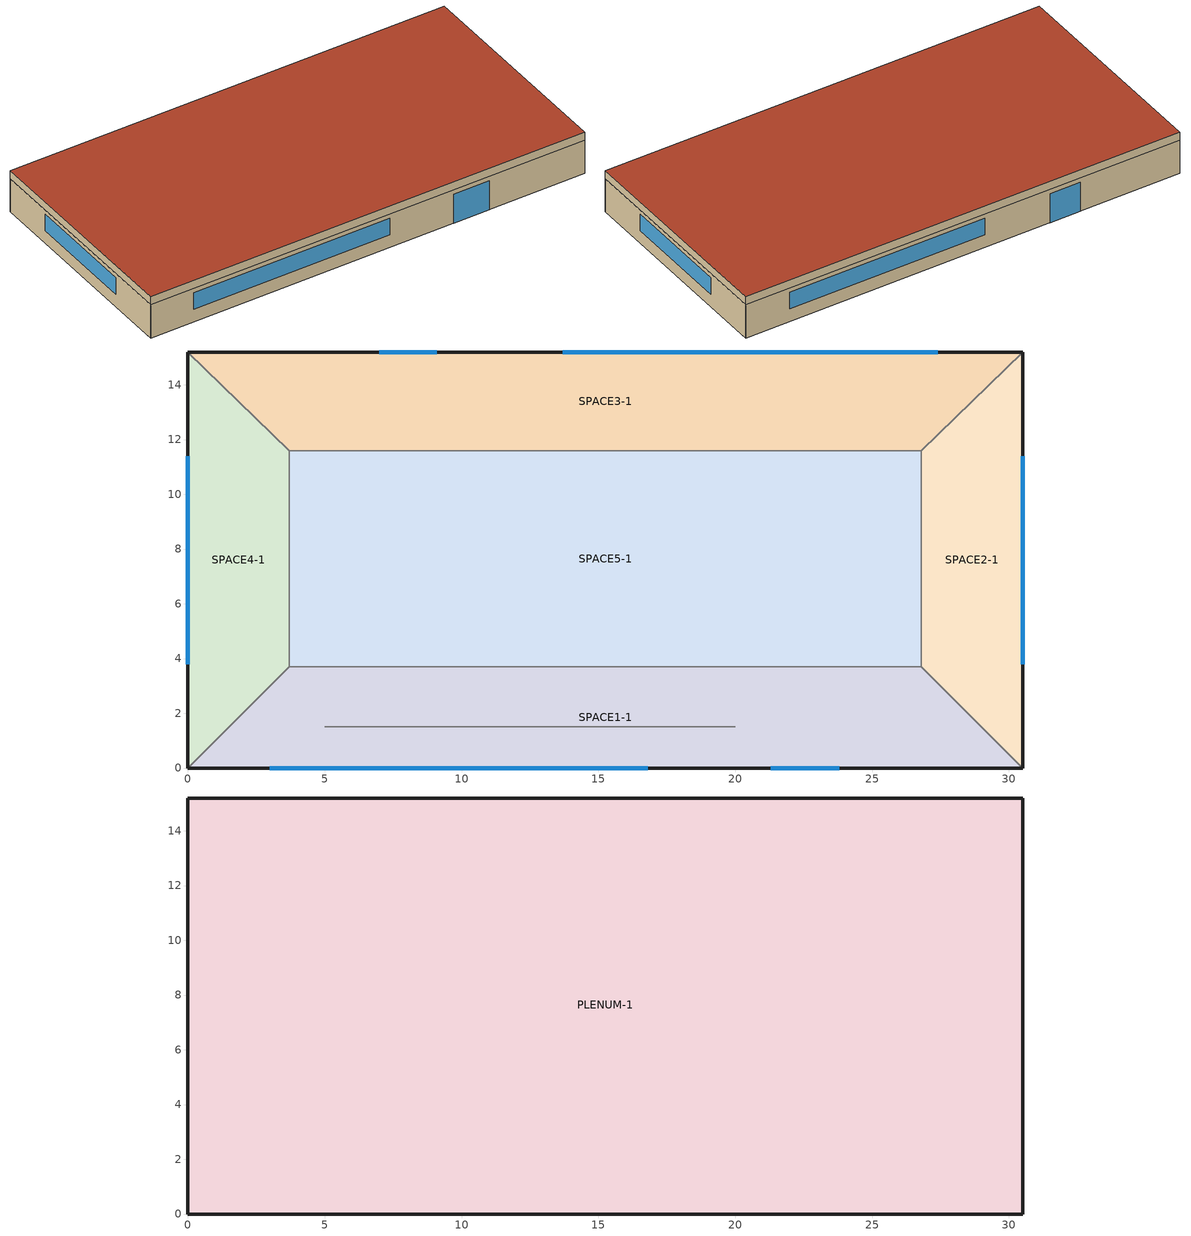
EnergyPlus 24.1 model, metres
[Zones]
SPACE3-1
 floor adiabatic (FLOOR-SLAB-1): 26.8,11.6 3.7,11.6 0,15.2 30.5,15.2 z0
 wall outside (WALL-1): 30.5,15.2 0,15.2 z0:2.4
 wall to SPACE2-1 (INT-WALL-1): 26.8,11.6 30.5,15.2 z0:2.4
 wall to SPACE4-1 (INT-WALL-1): 0,15.2 3.7,11.6 z0:2.4
 wall to SPACE5-1 (INT-WALL-1): 3.7,11.6 26.8,11.6 z0:2.4
 window (Sgl Grey 3mm): 9.1,15.2 7,15.2 z0:2.1
 window (Dbl Clr 3mm/13mm Air): 27.4,15.2 13.7,15.2 z0.9:2.1
SPACE1-1
 floor adiabatic (FLOOR-SLAB-1): 26.8,3.7 30.5,0 0,0 3.7,3.7 z0
 wall outside (WALL-1): 0,0 30.5,0 z0:2.4
 wall to SPACE2-1 (INT-WALL-1): 30.5,0 26.8,3.7 z0:2.4
 wall to SPACE4-1 (INT-WALL-1): 3.7,3.7 0,0 z0:2.4
 wall to SPACE5-1 (INT-WALL-1): 26.8,3.7 3.7,3.7 z0:2.4
 wall adiabatic (INT-WALL-1): 5,1.5 20,1.5 z0:2
 window (Sgl Grey 3mm): 21.3,0 23.8,0 z0:2.1
 window (Dbl Clr 3mm/13mm Air): 3,0 16.8,0 z0.9:2.1
SPACE2-1
 floor adiabatic (FLOOR-SLAB-1): 26.8,11.6 30.5,15.2 30.5,0 26.8,3.7 z0
 wall outside (WALL-1): 30.5,0 30.5,15.2 z0:2.4
 wall to SPACE5-1 (INT-WALL-1): 26.8,11.6 26.8,3.7 z0:2.4
 window (Dbl Clr 3mm/13mm Air): 30.5,3.8 30.5,11.4 z0.9:2.1
SPACE4-1
 floor adiabatic (FLOOR-SLAB-1): 3.7,3.7 0,0 0,15.2 3.7,11.6 z0
 wall outside (WALL-1): 0,15.2 0,0 z0:2.4
 wall to SPACE5-1 (INT-WALL-1): 3.7,3.7 3.7,11.6 z0:2.4
 window (Dbl Clr 3mm/13mm Air): 0,11.4 0,3.8 z0.9:2.1
SPACE5-1
 floor adiabatic (FLOOR-SLAB-1): 26.8,11.6 26.8,3.7 3.7,3.7 3.7,11.6 z0
PLENUM-1
 floor to SPACE1-1 (CLNG-1): 26.8,3.7 30.5,0 0,0 3.7,3.7 z2.4
 floor to SPACE2-1 (CLNG-1): 26.8,11.6 30.5,15.2 30.5,0 26.8,3.7 z2.4
 floor to SPACE3-1 (CLNG-1): 26.8,11.6 3.7,11.6 0,15.2 30.5,15.2 z2.4
 floor to SPACE4-1 (CLNG-1): 3.7,3.7 0,0 0,15.2 3.7,11.6 z2.4
 floor to SPACE5-1 (CLNG-1): 26.8,11.6 26.8,3.7 3.7,3.7 3.7,11.6 z2.4
 wall outside (WALL-1): 30.5,15.2 0,15.2 0,0 30.5,0 30.5,15.2 z2.4:3
 roof outside (ROOF-1): 0,15.2 0,0 30.5,0 30.5,15.2 z3
[Building]
Building: Loads convergence tolerance value=0.04; Maximum number of warmup days=25; Minimum number of warmup days=6; North axis=0; Solar distribution=FullExterior; Temperature convergence tolerance value=0.4; Terrain=City
[Site:GroundTemperature:BuildingSurface]
20.03, 20.03, 20.13, 20.3, 20.43, 20.52, 20.62, 20.77, 20.78, 20.55, 20.44, 20.2
[Site:Location]
Phoenix Sky Harbor Intl Ap_AZ_USA Design_Conditions: Elevation=337; Latitude=33.45; Longitude=-111.98; Time zone=-7
[SizingPeriod:DesignDay] Barometric pressure=97342; Day of month=21; Daylight saving time indicator=No; Dry bulb temperature range modifier type=DefaultMultipliers; Humidity condition type=WetBulb; Rain indicator=No; Snow indicator=No
Name | Ashrae clear sky optical depth for beam irradiance taub | Ashrae clear sky optical depth for diffuse irradiance taud | Daily dry bulb temperature range | Day type | Maximum dry bulb temperature | Month | Solar model indicator | Wetbulb or dewpoint at maximum dry bulb | Wind direction | Wind speed | Sky clearness
Phoenix Sky Harbor Intl Ap Ann Clg 1% Condns DB=>MWB | 0.588 | 1.653 | 12 | SummerDesignDay | 42.3 | 7 | ASHRAETau | 21 | 260 | 4.1
Phoenix Sky Harbor Intl Ap Ann Htg 99.6% Condns DB |  |  | 0 | WinterDesignDay | 3.7 | 12 | ASHRAEClearSky | 3.7 | 100 | 1.7 | 0
[Construction]
CLNG-1: MAT-CLNG-1
Dbl Clr 3mm/13mm Air: CLEAR 3MM, AIR 13MM, CLEAR 3MM
FLOOR-SLAB-1: CC03
INT-WALL-1: GP02, AL21, GP02
ROOF-1: RG01, BR01, IN46, WD01
Sgl Grey 3mm: GREY 3MM
WALL-1: WD01, PW03, IN02, GP01
[Material] Thermal absorptance=0.9
Name | Conductivity | Density | Roughness | Solar absorptance | Specific heat | Thickness | Visible absorptance
BR01 | 0.162 | 1121 | VeryRough | 0.7 | 1464 | 0.0095 | 0.7
CC03 | 1.31 | 2243 | MediumRough | 0.65 | 837 | 0.1016 | 0.65
GP01 | 0.16 | 801 | MediumSmooth | 0.75 | 837 | 0.0127 | 0.75
GP02 | 0.16 | 801 | MediumSmooth | 0.75 | 837 | 0.0159 | 0.75
IN02 | 0.043 | 10 | Rough | 0.75 | 837 | 0.0901 | 0.75
IN46 | 0.023 | 24 | VeryRough | 0.5 | 1590 | 0.0762 | 0.5
PW03 | 0.115 | 545 | MediumSmooth | 0.78 | 1213 | 0.0127 | 0.78
RG01 | 1.442 | 881 | Rough | 0.65 | 1674 | 0.0127 | 0.65
WD01 | 0.115 | 513 | MediumSmooth | 0.78 | 1381 | 0.0191 | 0.78
[Material:AirGap]
AL21: Thermal resistance=0.157
[Material:NoMass]
MAT-CLNG-1: Roughness=Rough; Solar absorptance=0.65; Thermal absorptance=0.65; Thermal resistance=0.652259; Visible absorptance=0.65
[WindowMaterial:Gas]
AIR 13MM: Gas type=Air; Thickness=0.0127
[WindowMaterial:Glazing] Back side infrared hemispherical emissivity=0.84; Conductivity=0.9; Front side infrared hemispherical emissivity=0.84; Infrared transmittance at normal incidence=0; Optical data type=SpectralAverage; Thickness=0.003
Name | Back side solar reflectance at normal incidence | Back side visible reflectance at normal incidence | Front side solar reflectance at normal incidence | Front side visible reflectance at normal incidence | Solar transmittance at normal incidence | Visible transmittance at normal incidence
CLEAR 3MM | 0.075 | 0.081 | 0.075 | 0.081 | 0.837 | 0.898
GREY 3MM | 0.061 | 0.061 | 0.061 | 0.061 | 0.626 | 0.611
[Daylighting:Controls]
DaylightControl1-1: Availability schedule=AlwaysOn; Daylighting reference point name 1=ReferenceSouthPartition; Fraction of lights controlled by reference point 1=1; Illuminance setpoint at reference point 1=0; Daylighting method=SplitFlux; Lighting control type=Continuous; Maximum allowable discomfort glare index=22; Minimum input power fraction for continuous or continuousoff dimming control=0; Minimum light output fraction for continuous or continuousoff dimming control=0; Number of stepped control steps=1; Probability lighting will be reset when needed in manual stepped control=1; Zone or space=SPACE1-1
[ElectricEquipment] Design level calculation method=EquipmentLevel; Fraction latent=0; Fraction lost=0; Fraction radiant=0.3; Schedule=EQUIP-1
Name | Design level | Zone or zonelist or space or spacelist
SPACE1-1 ElecEq 1 | 1056 | SPACE1-1
SPACE2-1 ElecEq 1 | 456 | SPACE2-1
SPACE3-1 ElecEq 1 | 1056 | SPACE3-1
SPACE4-1 ElecEq 1 | 456 | SPACE4-1
SPACE5-1 ElecEq 1 | 1976 | SPACE5-1
[IndoorLivingWall]
Space1-1IndoorLivingWall: Daylighting control=DaylightControl1-1; Evapotranspiration calculation method=Penman-Monteith; Led daylight targeted lighting intensity schedule=LightingTarget; Led intensity schedule name=AlwaysOn; Led nominal intensity=32.5; Led nominal power=640; Lighting method=LED-Daylight; Radiant fraction of led lights=0.6; Schedule=AlwaysOn; Surface=SPACE1-1 South Partition; Total leaf area=30
[Lights] Design level calculation method=LightingLevel; End use subcategory=GeneralLights; Fraction radiant=0.59; Fraction replaceable=0; Fraction visible=0.2; Return air fraction=0.2; Schedule=LIGHTS-1
Name | Lighting level | Zone or zonelist or space or spacelist
SPACE1-1 Lights 1 | 1584 | SPACE1-1
SPACE2-1 Lights 1 | 684 | SPACE2-1
SPACE3-1 Lights 1 | 1584 | SPACE3-1
SPACE4-1 Lights 1 | 684 | SPACE4-1
SPACE5-1 Lights 1 | 2964 | SPACE5-1
[People] Activity level schedule=ActSchd; Fraction radiant=0.3; Number of people calculation method=People; Number of people schedule=OCCUPY-1
Name | Number of people | Zone or zonelist or space or spacelist
SPACE1-1 People 1 | 11 | SPACE1-1
SPACE2-1 People 1 | 5 | SPACE2-1
SPACE3-1 People 1 | 11 | SPACE3-1
SPACE4-1 People 1 | 5 | SPACE4-1
SPACE5-1 People 1 | 20 | SPACE5-1
[ThermostatSetpoint:DualSetpoint]
Constant 24 Dual SP Control: Cooling setpoint temperature schedule=HVACTemplate-Always 24; Heating setpoint temperature schedule=HVACTemplate-Always 24
[Zone] Multiplier=1; Type=1
Name | Ceiling height | Volume
PLENUM-1 | 0.6096 | 283.2
SPACE1-1; SPACE3-1 | 2.4384 | 239.247
SPACE2-1; SPACE4-1 | 2.4384 | 103.311
SPACE5-1 | 2.4384 | 447.683
[ZoneControl:Thermostat] Control 1=Constant 24 Dual SP Control; Control type schedule=HVACTemplate-Always 4
Name | Zone or zonelist
SPACE1-1 Thermostat | SPACE1-1
SPACE2-1 Thermostat | SPACE2-1
SPACE3-1 Thermostat | SPACE3-1
SPACE4-1 Thermostat | SPACE4-1
SPACE5-1 Thermostat | SPACE5-1
[Zone equipment]
SPACE1-1: SPACE1-1 Ideal Loads Air System
SPACE2-1: SPACE2-1 Ideal Loads Air System
SPACE3-1: SPACE3-1 Ideal Loads Air System
SPACE4-1: SPACE4-1 Ideal Loads Air System
SPACE5-1: SPACE5-1 Ideal Loads Air System
[ZoneHVAC:IdealLoadsAirSystem] Availability schedule=AlwaysOn; Cooling limit=NoLimit; Cooling sensible heat ratio=0.7; Dehumidification control type=Humidistat; Demand controlled ventilation type=None; Heat recovery type=None; Heating limit=NoLimit; Humidification control type=None; Latent heat recovery effectiveness=0.65; Maximum heating supply air humidity ratio=0.0156; Maximum heating supply air temperature=50; Minimum cooling supply air humidity ratio=0.0077; Minimum cooling supply air temperature=13; Outdoor air economizer type=NoEconomizer; Sensible heat recovery effectiveness=0.7
SPACE1-1 Ideal Loads Air System; SPACE2-1 Ideal Loads Air System; SPACE3-1 Ideal Loads Air System; SPACE4-1 Ideal Loads Air System; SPACE5-1 Ideal Loads Air System
[ZoneInfiltration:DesignFlowRate] Constant term coefficient=0; Design flow rate calculation method=Flow/Zone; Schedule=INFIL-SCH; Temperature term coefficient=0; Velocity squared term coefficient=0; Velocity term coefficient=0.2237
Name | Design flow rate | Zone or zonelist or space or spacelist
SPACE1-1 Infil 1 | 0.032 | SPACE1-1
SPACE2-1 Infil 1 | 0.014 | SPACE2-1
SPACE3-1 Infil 1 | 0.032 | SPACE3-1
SPACE4-1 Infil 1 | 0.014 | SPACE4-1
SPACE5-1 Infil 1 | 0.062 | SPACE5-1
[Schedule:Compact]
ActSchd: Through: 12/31, For: AllDays, Until: 24:00, 117.24
AlwaysOn: Through: 12/31, For: AllDays, Until: 24:00, 1
EQUIP-1: Through: 12/31, For: WeekDays SummerDesignDay CustomDay1 CustomDay2, Until: 8:00, 0.02, Until: 9:00, 0.4, Until: 14:00, 0.9, Until: 15:00, 0.8, Until: 16:00, 0.7, Until: 18:00, 0.5, Until: 20:00, 0.3, Until: 24:00, 0.02, For: Weekends WinterDesignDay Holiday, Until: 24:00, 0.2
HVACTemplate-Always 4: Through: 12/31, For: AllDays, Until: 24:00, 4
HVACTemplate-Always 24: Through: 12/31, For: AllDays, Until: 24:00, 24
INFIL-SCH: Through: 3/31, For: AllDays, Until: 24:00, 1, Through: 10/31, For: AllDays, Until: 24:00, 0, Through: 12/31, For: AllDays, Until: 24:00, 1
LIGHTS-1: Through: 12/31, For: WeekDays SummerDesignDay CustomDay1 CustomDay2, Until: 8:00, 0.05, Until: 9:00, 0.9, Until: 10:00, 0.95, Until: 11:00, 1, Until: 12:00, 0.95, Until: 13:00, 0.8, Until: 14:00, 0.9, Until: 18:00, 1, Until: 19:00, 0.6, Until: 21:00, 0.2, Until: 24:00, 0.05, For: Weekends WinterDesignDay Holiday, Until: 24:00, 0.05
LightingTarget: Through: 12/31, For: AllDays, Until: 7:00, 0, Until: 19:00, 32.5, Until: 24:00, 0
OCCUPY-1: Through: 12/31, For: WeekDays SummerDesignDay CustomDay1 CustomDay2, Until: 8:00, 0, Until: 11:00, 1, Until: 12:00, 0.8, Until: 13:00, 0.4, Until: 14:00, 0.8, Until: 18:00, 1, Until: 19:00, 0.5, Until: 24:00, 0, For: Weekends WinterDesignDay Holiday, Until: 24:00, 0
